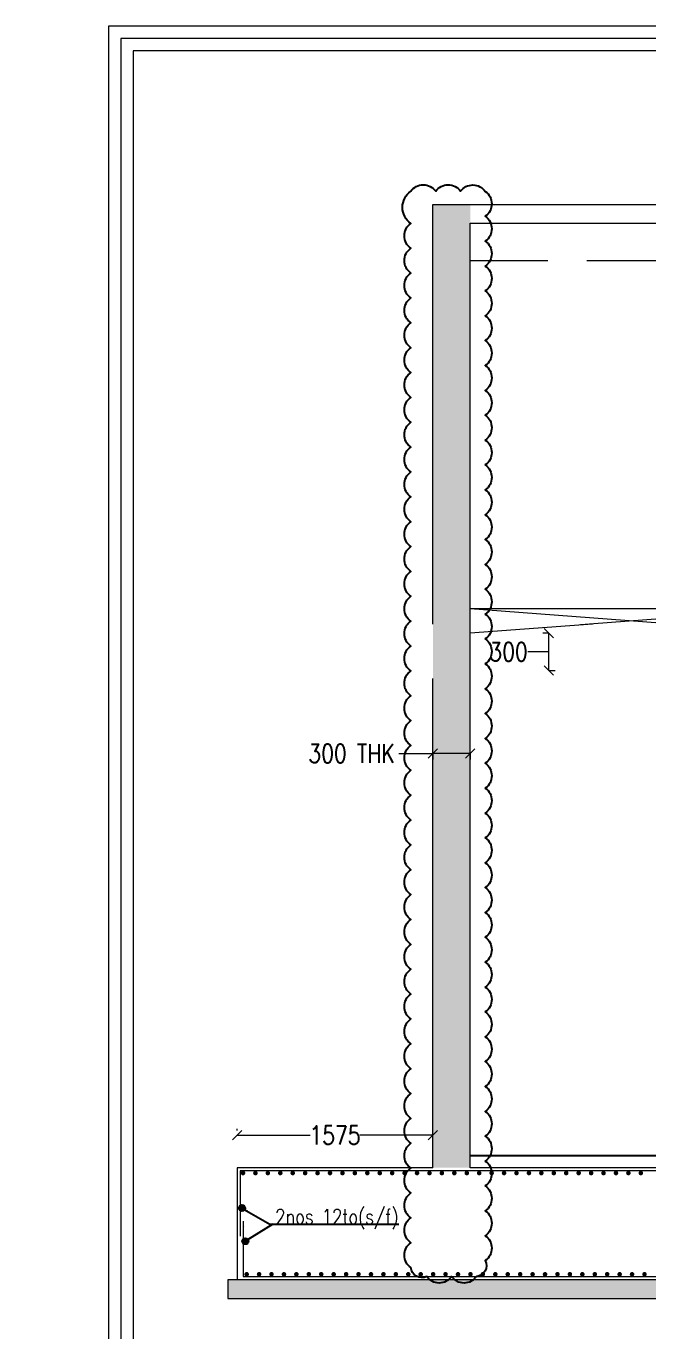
# Model space of a CAD drawing. Header units: millimetres. Extents: x -586673698 to -573385747, y -389867798 to -389752240.
# Drawn here: x -586585583 to -586580574, y -389845041 to -389834537 of the extents above; entities that cross this region are included whole.
import ezdxf
from ezdxf.enums import TextEntityAlignment as Align

# ---------------------------------------------------------------- set-up
doc = ezdxf.new("R2010")
doc.units = ezdxf.units.MM
doc.header["$LTSCALE"] = 100
doc.linetypes.add('( Hidden )', pattern=[0.375, 0.25, -0.125])
for name, color, linetype, lineweight in [('dim', 11, 'Continuous', 13), ('FOOTING', 6, 'Continuous', 13), ('REIN', 1, 'Continuous', 20), ('TBLK FRAME', 6, 'Continuous', 20)]:
    doc.layers.add(name, color=color, linetype=linetype, lineweight=lineweight)
for name, color, linetype in [('DT-PL-SHAFT', 230, 'Continuous'), ('Layer1', 7, 'Continuous'), ('text', 7, 'Continuous')]:
    doc.layers.add(name, color=color, linetype=linetype)
doc.styles.add('combine', font='romanc.shx', dxfattribs={"width": 0.8})
doc.styles.add('simplex-0.8', font='simplex.shx', dxfattribs={"width": 0.8})
doc.styles.add('TIMESNEWROMAN', font='times.ttf')
doc.dimstyles.new('75 ISO', dxfattribs={"dimtxt": 100, "dimasz": 75, "dimexe": 75, "dimexo": 0.7, "dimgap": 0.4, "dimtad": 0, "dimtoh": 1, "dimdec": 0, "dimdsep": 46, "dimtxsty": 'combine', "dimblk": 'OBLIQUE', "dimcen": 0, "dimclrd": 11, "dimclre": 2, "dimclrt": 4, "dimadec": 1, "dimazin": 2, "dimtfac": 1, "dimtdec": 0, "dimtmove": 2, "dimatfit": 3, "dimldrblk": 'OBLIQUE', "dimfxl": 0, "dimtolj": 1, "dimtzin": 0, "dimlwd": -1, "dimlwe": -1, "dimarcsym": 0})
doc.dimstyles.new('FOOTINF DIM', dxfattribs={"dimtxt": 250, "dimasz": 40, "dimexe": 50, "dimexo": 80, "dimgap": 35, "dimtad": 1, "dimtoh": 1, "dimdec": 0, "dimzin": 1, "dimdsep": 46, "dimtxsty": 'TIMESNEWROMAN', "dimblk": 'TICK', "dimcen": 2, "dimclrd": 7, "dimclre": 250, "dimclrt": 32, "dimadec": 1, "dimazin": 0, "dimtfac": 1, "dimtdec": 0, "dimtix": 1, "dimtmove": 1, "dimatfit": 3, "dimfxl": 0, "dimlwd": -1, "dimlwe": -1, "dimarcsym": 0})

# ---------------------------------------------------------------- blocks, each defined once
blk = doc.blocks.new('_Oblique')
at = {"color": 0, "linetype": 'ByBlock', "lineweight": -2}
blk.add_line((-0.5, -0.5), (0.5, 0.5), dxfattribs=at)
blk = doc.blocks.new('*D618')
at = {"layer": 'Defpoints', "color": 0, "transparency": 16777216}
for p in [(-586581378, -389839421), (-586581378, -389839421), (-586581378, -389839721)]:
    blk.add_point(p, dxfattribs=at)
at = {"layer": 'dim', "color": 2, "transparency": 16777216}
for p, q in [((-586581378, -389839421), (-586581428, -389839421)), ((-586581378, -389839721), (-586581328, -389839721))]:
    blk.add_line(p, q, dxfattribs=at)
at = {"layer": 'dim', "color": 11, "transparency": 16777216}
for p, q in [((-586581378, -389839721), (-586581378, -389839421)), ((-586581547, -389839571), (-586581548, -389839571)), ((-586581378, -389839571), (-586581547, -389839571))]:
    blk.add_line(p, q, dxfattribs=at)
at = {"layer": 'dim', "color": 11, "transparency": 16777216, "xscale": 75, "yscale": 75, "zscale": 75}
for p, rotation in [((-586581378, -389839421), 90), ((-586581378, -389839721), 270)]:
    blk.add_blockref('_Oblique', p, dxfattribs=dict(at, rotation=rotation))
at = {"layer": 'dim', "color": 4, "transparency": 16777216, "insert": (-586581703, -389839571), "char_height": 150, "attachment_point": 5, "style": 'simplex-0.8'}
blk.add_mtext('\\A1;300', dxfattribs=at)
blk = doc.blocks.new('*D621')
at = {"layer": 'Defpoints', "color": 0, "transparency": 16777216}
for p in [(-586582311, -389840331, 3), (-586582311, -389840388), (-586582011, -389840331, 3)]:
    blk.add_point(p, dxfattribs=at)
at = {"layer": 'dim', "color": 11, "transparency": 16777216}
for p in [(-586582585, -389840388), (-586582011, -389840388)]:
    blk.add_line(p, (-586582311, -389840388), dxfattribs=at)
at = {"layer": 'dim', "color": 2, "transparency": 16777216}
for p, q in [((-586582311, -389840387), (-586582311, -389840438)), ((-586582011, -389840387), (-586582011, -389840438))]:
    blk.add_line(p, q, dxfattribs=at)
at = {"layer": 'dim', "color": 11, "transparency": 16777216, "xscale": 75, "yscale": 75, "zscale": 75, "rotation": 180}
blk.add_blockref('_Oblique', (-586582311, -389840388), dxfattribs=at)
at = {"layer": 'dim', "color": 11, "transparency": 16777216, "xscale": 75, "yscale": 75, "zscale": 75}
blk.add_blockref('_Oblique', (-586582011, -389840388), dxfattribs=at)
at = {"layer": 'dim', "color": 4, "transparency": 16777216, "insert": (-586582966, -389840388), "char_height": 150, "attachment_point": 5, "style": 'simplex-0.8'}
blk.add_mtext('\\A1;300 THK', dxfattribs=at)
blk = doc.blocks.new('*D625')
at = {"layer": 'Defpoints', "color": 0, "transparency": 16777216}
for p in [(-586583886, -389843459), (-586583886, -389843721, 1284), (-586582311, -389843721, 1284)]:
    blk.add_point(p, dxfattribs=at)
at = {"layer": 'dim', "color": 2, "transparency": 16777216}
for p, q in [((-586583886, -389843421), (-586583886, -389843409)), ((-586582311, -389843421), (-586582311, -389843409))]:
    blk.add_line(p, q, dxfattribs=at)
at = {"layer": 'dim', "color": 11, "transparency": 16777216}
for p, q in [((-586583886, -389843459), (-586583299, -389843459)), ((-586582311, -389843459), (-586582898, -389843459))]:
    blk.add_line(p, q, dxfattribs=at)
at = {"layer": 'dim', "color": 11, "transparency": 16777216, "xscale": 75, "yscale": 75, "zscale": 75, "rotation": 180}
blk.add_blockref('_Oblique', (-586583886, -389843459), dxfattribs=at)
at = {"layer": 'dim', "color": 11, "transparency": 16777216, "xscale": 75, "yscale": 75, "zscale": 75}
blk.add_blockref('_Oblique', (-586582311, -389843459), dxfattribs=at)
at = {"layer": 'dim', "color": 4, "transparency": 16777216, "insert": (-586583099, -389843459), "char_height": 150, "attachment_point": 5, "style": 'simplex-0.8'}
blk.add_mtext('\\A1;1575', dxfattribs=at)
blk = doc.blocks.new('TICK')
at = {"color": 13, "const_width": 0.1}
for points in [[(-2.12, -2.12), (2.12, 2.12)], [(0, -3), (0, 3)], [(-3, 0), (3, 0)]]:
    blk.add_lwpolyline(points, dxfattribs=at)
blk = doc.blocks.new('*U537')
at = {"layer": 'REIN', "lineweight": 13, "const_width": 18.4}
blk.add_lwpolyline([(9, 0, -1), (-9, 0, -1)], format="xyb", close=True, dxfattribs=at)

msp = doc.modelspace()

# ---------------------------------------------------------------- hatches: boundary and pattern name
at = {"layer": 'dim', "lineweight": 5}
h = msp.add_hatch(dxfattribs=at)
h.set_pattern_fill('AR-CONC', color=8, angle=180)
h.set_pattern_definition([(50, (-587006494.23, -389844459.12), (182.18467, -15.939086), [19.05, -209.55]), (355, (-587006494.23, -389844459.12), (-35.24342, 191.056845), [15.24, -167.640584]), (100.451445, (-587006479.05, -389844460.45), (146.94125, 175.11775), [16.19001, -178.090245]), (46.1842, (-587006494.23, -389844408.32), (271.07904, -42.04233), [28.575, -314.325]), (96.63556, (-587006471.64, -389844411.83), (237.40413, 247.42612), [24.28502, -267.1356]), (351.18415, (-587006494.23, -389844408.32), (237.40413, 247.42612), [22.85997, -251.45973]), (21, (-587006468.83, -389844421.02), (151.61439, -102.2652), [19.05, -209.55]), (326, (-587006468.83, -389844421.02), (61.80203, 184.18797), [15.24, -167.64]), (71.451445, (-587006456.2, -389844429.54), (213.41642, 81.92277), [16.19001, -178.08994]), (37.5, (-587006494.23, -389844459.12), (3.088603, 84.555039), [0, -165.608, 0, -170.18, 0, -168.275]), (7.5, (-587006494.23, -389844459.12), (66.819663, 100.180575), [0, -97.028, 0, -161.798, 0, -64.135]), (327.5, (-587006550.875, -389844459.12), (135.590595, -5.728744), [0, -63.5, 0, -198.12, 0, -262.89]), (317.5, (-587006576.28, -389844459.12), (148.12918, 25.42649), [0, -82.55, 0, -131.572, 0, -186.69])])
h.paths.add_polyline_path([(-586572082.3, -389844621.4), (-586572082.3, -389844771.4), (-586583961.4, -389844771.4), (-586583961.4, -389844621.4)])
h.paths.add_polyline_path([(-586576937.4, -389844786.4), (-586576937.4, -389844605)])

# ---------------------------------------------------------------- linework, layer by layer
msp.add_line((-586582011.1, -389843621.4, -1271), (-586567049.7, -389843621.4, -1271))
at = {"layer": 'DT-PL-SHAFT', "color": 215, "lineweight": 15, "ltscale": 5, "true_color": 0xa953a0}
msp.add_line((-586582011, -389839721.4, -1268), (-586574711.1, -389839721.4, -1268), dxfattribs=at)
at = {"layer": 'DT-PL-SHAFT', "color": 3, "linetype": '( Hidden )', "lineweight": 15, "ltscale": 25, "elevation": -1283.3}
msp.add_lwpolyline([(-586582011, -389836421.5), (-586574711.1, -389836421.5)], dxfattribs=at)
at = {"layer": 'FOOTING', "color": 3, "linetype": 'Continuous', "lineweight": 9, "ltscale": 0.8}
for p, q in [((-586582011, -389839221.4, -1266.9), (-586576861.1, -389839221.4, -1269)), ((-586582011.2, -389839421.4, -1266.9), (-586574711.1, -389839421.4, -1269.9)), ((-586583886.3, -389843721.4, -1271), (-586583886.4, -389844621.4, -1283.3))]:
    msp.add_line(p, q, dxfattribs=at)
for points, elevation in [([(-586582311.2, -389835971.5), (-586574411.1, -389835971.5)], -1283.3), ([(-586582311.1, -389843721.4), (-586582311.1, -389835971.5)], -1286.3), ([(-586582011, -389836121.5), (-586574711.1, -389836121.5)], -1283.3), ([(-586582311.1, -389843721.4), (-586583886.3, -389843721.4)], -1283.3), ([(-586574711.1, -389843721.4), (-586582011.1, -389843721.4)], -1283.3), ([(-586574411.2, -389844621.4), (-586583886.4, -389844621.4)], -1283.3)]:
    msp.add_lwpolyline(points, dxfattribs=dict(at, elevation=elevation))
at = {"layer": 'FOOTING', "color": 3, "linetype": 'Continuous', "lineweight": 9, "ltscale": 0.8, "elevation": -1271}
msp.add_lwpolyline([(-586572082.3, -389844621.4), (-586583961.4, -389844621.4), (-586583961.4, -389844771.4), (-586572082.3, -389844771.4)], close=True, dxfattribs=at)
at = {"layer": 'REIN', "lineweight": 13}
for p, q in [((-586583861.3, -389843746.4, -1273.5), (-586583861.4, -389844196.4, -1286.3)), ((-586572290.3, -389843746.4, -1268.2), (-586583861.3, -389843746.4, -1273.5)), ((-586583861.3, -389844143.5, -1273.5), (-586583861.3, -389844271.7, -1271.7)), ((-586583836.4, -389844151.6, -1289.3), (-586583836.4, -389844596.4, -1283.6)), ((-586583827.1, -389844195.8, -1280.9), (-586583827.1, -389844195.8, -1280.9)), ((-586583836.4, -389844596.2, -1286.3), (-586572264.4, -389844596.4, -1290.7))]:
    msp.add_line(p, q, dxfattribs=at)
at = {"layer": 'REIN', "lineweight": 13, "const_width": 18.4}
for points, elevation in [([(-586583856.5, -389844045.2, 1), (-586583838.1, -389844045.2, 1)], -1281.1), ([(-586583829.4, -389844311.7, 1), (-586583811, -389844311.7, 1)], -1279.9)]:
    msp.add_lwpolyline(points, format="xyb", close=True, dxfattribs=dict(at, elevation=elevation))

# ---------------------------------------------------------------- block references
at = {"layer": 'Layer1', "color": 0, "linetype": 'ByBlock', "lineweight": -2, "extrusion": (0, 0, -1), "zscale": -1}
for p in [(586583839, -389843763.7, 1.3), (586583739, -389843763.7, 1.3), (586583639, -389843763.7, 1.3), (586583539, -389843763.7, 1.3), (586583439, -389843763.7, 1.3), (586583339, -389843763.7, 1.3), (586583239, -389843763.7, 1.3), (586583139, -389843763.7, 1.3), (586583039, -389843763.7, 1.3), (586582939, -389843763.7, 1.3), (586582839, -389843763.7, 1.3), (586582739, -389843763.7, 1.3), (586582639, -389843763.7, 1.3), (586582539, -389843763.7, 1.3), (586582439, -389843763.7, 1.3), (586582339, -389843763.7, 1.3), (586582239, -389843763.7, 1.3), (586582139, -389843763.7, 1.3), (586582039, -389843763.7, 1.3), (586581939, -389843763.7, 1.3), (586581839, -389843763.7, 1.3), (586581739, -389843763.7, 1.3), (586581639, -389843763.7, 1.3), (586581539, -389843763.7, 1.3), (586581439, -389843763.7, 1.3), (586581339, -389843763.7, 1.3), (586581239, -389843763.7, 1.3), (586581139, -389843763.7, 1.3), (586581039, -389843763.7, 1.3), (586580939, -389843763.7, 1.3), (586580839, -389843763.7, 1.3), (586580739, -389843763.7, 1.3), (586580639, -389843763.7, 1.3), (586583809.5, -389844577.6, 1.3), (586583709.5, -389844577.6, 1.3), (586583609.5, -389844577.6, 1.3), (586583509.5, -389844577.6, 1.3), (586583409.5, -389844577.6, 1.3), (586583309.5, -389844577.6, 1.3), (586583209.5, -389844577.6, 1.3), (586583109.5, -389844577.6, 1.3), (586583009.5, -389844577.6, 1.3), (586582909.5, -389844577.6, 1.3), (586582809.5, -389844577.6, 1.3), (586582709.5, -389844577.6, 1.3), (586582609.5, -389844577.6, 1.3), (586582509.5, -389844577.6, 1.3), (586582409.5, -389844577.6, 1.3), (586582309.5, -389844577.6, 1.3), (586582209.5, -389844577.6, 1.3), (586582109.5, -389844577.6, 1.3), (586582009.5, -389844577.6, 1.3), (586581909.5, -389844577.6, 1.3), (586581809.5, -389844577.6, 1.3), (586581709.5, -389844577.6, 1.3), (586581609.5, -389844577.6, 1.3), (586581509.5, -389844577.6, 1.3), (586581409.5, -389844577.6, 1.3), (586581309.5, -389844577.6, 1.3), (586581209.5, -389844577.6, 1.3), (586581109.5, -389844577.6, 1.3), (586581009.5, -389844577.6, 1.3), (586580909.5, -389844577.6, 1.3), (586580809.5, -389844577.6, 1.3), (586580709.5, -389844577.6, 1.3), (586580609.5, -389844577.6, 1.3)]:
    msp.add_blockref('*U537', p, dxfattribs=at)

# ---------------------------------------------------------------- texts
at = {"layer": 'text', "color": 4, "style": 'simplex-0.8', "width": 0.8}
msp.add_text('2nos 12to(s/f)', height=119.993, dxfattribs=at).set_placement((-586582588, -389844210.2, -1274.9), align=Align.BOTTOM_RIGHT)

# ---------------------------------------------------------------- dimensions: what is measured, and where the dimension line sits
at = {"layer": 'dim'}
dim = msp.add_linear_dim(base=(-586582311.2, -389840387.8, -1270.9), p1=(-586582011.2, -389840331.4, -1268), p2=(-586582311.2, -389840331.4, -1268), angle=180, text='<> THK', dimstyle='75 ISO', override={"dimtxt": 150, "dimexe": 50, "dimtxsty": 'simplex-0.8', "dimtmove": 1, "dimfxl": 0.7, "dimfxlon": 1}, dxfattribs=at)
dim.commit()
dim.dimension.update_dxf_attribs({"geometry": '*D621', "text_midpoint": (-586582965.6, -389840469.1, -1270.9), "dimtype": 160})
dim = msp.add_linear_dim(base=(-586583886.3, -389843458.7, -2567.6), p1=(-586582311.1, -389843721.4, -1283.3), p2=(-586583886.3, -389843721.4, -1283.3), angle=180, dimstyle='75 ISO', override={"dimtxt": 150, "dimexe": 50, "dimtxsty": 'simplex-0.8', "dimtmove": 1}, dxfattribs=at)
dim.commit()
dim.dimension.update_dxf_attribs({"geometry": '*D625', "text_midpoint": (-586583098.7, -389843458.7, -2567.6)})

# ---------------------------------------------------------------- leaders
at = {"color": 13, "lineweight": 5}
for points in [[(-586583847.3, -389844045.2, -1281.1), (-586583622.3, -389844174, -1281.1), (-586582586.5, -389844174, -1281.1)], [(-586583820.2, -389844311.7, -1279.9), (-586583595.2, -389844171.3, -1279.9)]]:
    msp.add_leader(points, dimstyle='FOOTINF DIM', override={"dimasz": 50, "dimtad": 0, "dimclrd": 11, "dimldrblk": 'Origin', "dimfxl": 100, "dimfxlon": 1, "dimarcsym": 1}, dxfattribs=at)

# ---------------------------------------------------------------- next in the draw order: texts
at = {"layer": 'DT-PL-SHAFT', "color": 140, "lineweight": 15, "insert": (-586577735.4, -389839566.8, -1264.9), "char_height": 217.15, "width": 15478.707, "attachment_point": 5, "bg_fill": 2}
msp.add_mtext('WL', dxfattribs=at)

# ---------------------------------------------------------------- next in the draw order: hatches: boundary and pattern name
at = {"layer": 'dim', "lineweight": 5}
h = msp.add_hatch(dxfattribs=at)
h.set_pattern_fill('AR-CONC', color=8, angle=90)
h.set_pattern_definition([(320, (-586581989.85, -389408885.01), (-15.939086, -182.18467), [19.05, -209.55]), (265, (-586581989.85, -389408885.01), (191.056845, 35.24342), [15.24, -167.640584]), (10.451445, (-586581991.18, -389408900.2), (175.11775, -146.94125), [16.19001, -178.090245]), (316.1842, (-586581939.05, -389408885.01), (-42.04233, -271.07904), [28.575, -314.325]), (6.63556, (-586581942.55, -389408907.6), (247.42612, -237.40413), [24.28502, -267.1356]), (261.18415, (-586581939.05, -389408885), (247.42612, -237.40413), [22.85997, -251.45973]), (291, (-586581951.75, -389408910.41), (-102.2652, -151.61439), [19.05, -209.55]), (236, (-586581951.75, -389408910.41), (184.18797, -61.80203), [15.24, -167.64]), (341.451445, (-586581960.27, -389408923.05), (81.92277, -213.41642), [16.19001, -178.08994]), (307.5, (-586581989.85, -389408885.014), (84.555039, -3.088603), [0, -165.608, 0, -170.18, 0, -168.275]), (277.5, (-586581989.85, -389408885.01), (100.180575, -66.819663), [0, -97.028, 0, -161.798, 0, -64.135]), (237.5, (-586581989.85, -389408828.37), (-5.728744, -135.590595), [0, -63.5, 0, -198.12, 0, -262.89]), (227.5, (-586581989.85, -389408802.97), (25.42649, -148.12918), [0, -82.55, 0, -131.572, 0, -186.69])])
h.paths.add_polyline_path([(-586582011.1, -389843721.4), (-586582311.1, -389843721.4), (-586582311.2, -389835971.5), (-586582011, -389835971.5)])
h.paths.add_polyline_path([(-586582146.1, -389842040.9), (-586582146.1, -389842040.9), (-586582306.7, -389842040.9), (-586582306.7, -389842040.9), (-586582226.4, -389842040.9)], flags=16)

# ---------------------------------------------------------------- next in the draw order: linework, layer by layer
at = {"color": 0, "elevation": -1271}
msp.add_lwpolyline([(-586582489, -389835866.1, -0.5205671), (-586582289, -389835866.1, -0.5205671), (-586582089, -389835866.1, -0.5205671), (-586581890.1, -389835867.2, -0.5205671), (-586581890.1, -389836067.2, -0.5205671), (-586581890.1, -389836267.2, -0.5205671), (-586581890.1, -389836467.2, -0.5205671), (-586581890.1, -389836667.2, -0.5205671), (-586581890.1, -389836867.2, -0.5205671), (-586581890.1, -389837067.2, -0.5205671), (-586581890.1, -389837267.2, -0.5205671), (-586581890.1, -389837467.2, -0.5205671), (-586581890.1, -389837667.2, -0.5205671), (-586581890.1, -389837867.2, -0.5205671), (-586581890.1, -389838067.2, -0.5205671), (-586581890.1, -389838267.2, -0.5205671), (-586581890.1, -389838467.2, -0.5205671), (-586581890.1, -389838667.2, -0.5205671), (-586581890.1, -389838867.2, -0.5205671), (-586581890.1, -389839067.2, -0.5205671), (-586581890.1, -389839267.2, -0.5205671), (-586581890.1, -389839467.2, -0.5205671), (-586581890.1, -389839667.2, -0.5205671), (-586581890.1, -389839867.2, -0.5205671), (-586581890.1, -389840067.2, -0.5205671), (-586581890.1, -389840267.2, -0.5205671), (-586581890.1, -389840467.2, -0.5205671), (-586581890.1, -389840667.2, -0.5205671), (-586581890.1, -389840867.2, -0.5205671), (-586581890.1, -389841067.2, -0.5205671), (-586581890.1, -389841267.2, -0.5205671), (-586581890.1, -389841467.2, -0.5205671), (-586581890.1, -389841667.2, -0.5205671), (-586581890.1, -389841867.2, -0.5205671), (-586581890.1, -389842067.2, -0.5205671), (-586581890.1, -389842267.2, -0.5205671), (-586581890.1, -389842467.2, -0.5205671), (-586581890.1, -389842667.2, -0.5205671), (-586581890.1, -389842867.2, -0.5205671), (-586581890.1, -389843067.2, -0.5205671), (-586581890.1, -389843267.2, -0.5205671), (-586581890.1, -389843467.2, -0.5205671), (-586581890.1, -389843667.2, -0.5205671), (-586581890.1, -389843867.2, -0.5205671), (-586581890.1, -389844067.2, -0.5205671), (-586581890.1, -389844267.2, -0.5205671), (-586581890.1, -389844467.2, -0.5205671), (-586581961.2, -389844596, -0.5205671), (-586582161.2, -389844596, -0.5205671), (-586582361.2, -389844596, -0.5205671), (-586582489, -389844523.8, -0.5205671), (-586582489, -389844323.8, -0.5205671), (-586582489, -389844123.8, -0.5205671), (-586582489, -389843923.8, -0.5205671), (-586582489, -389843723.8, -0.5205671), (-586582489, -389843523.8, -0.5205671), (-586582489, -389843323.8, -0.5205671), (-586582489, -389843123.8, -0.5205671), (-586582489, -389842923.8, -0.5205671), (-586582489, -389842723.8, -0.5205671), (-586582489, -389842523.8, -0.5205671), (-586582489, -389842323.8, -0.5205671), (-586582489, -389842123.8, -0.5205671), (-586582489, -389841923.8, -0.5205671), (-586582489, -389841723.8, -0.5205671), (-586582489, -389841523.8, -0.5205671), (-586582489, -389841323.8, -0.5205671), (-586582489, -389841123.8, -0.5205671), (-586582489, -389840923.8, -0.5205671), (-586582489, -389840723.8, -0.5205671), (-586582489, -389840523.8, -0.5205671), (-586582489, -389840323.8, -0.5205671), (-586582489, -389840123.8, -0.5205671), (-586582489, -389839923.8, -0.5205671), (-586582489, -389839723.8, -0.5205671), (-586582489, -389839523.8, -0.5205671), (-586582489, -389839323.8, -0.5205671), (-586582489, -389839123.8, -0.5205671), (-586582489, -389838923.8, -0.5205671), (-586582489, -389838723.8, -0.5205671), (-586582489, -389838523.8, -0.5205671), (-586582489, -389838323.8, -0.5205671), (-586582489, -389838123.8, -0.5205671), (-586582489, -389837923.8, -0.5205671), (-586582489, -389837723.8, -0.5205671), (-586582489, -389837523.8, -0.5205671), (-586582489, -389837323.8, -0.5205671), (-586582489, -389837123.8, -0.5205671), (-586582489, -389836923.8, -0.5205671), (-586582489, -389836723.8, -0.5205671), (-586582489, -389836523.8, -0.5205671), (-586582489, -389836323.8, -0.5205671), (-586582489, -389836123.8, -0.5205671)], format="xyb", close=True, dxfattribs=at)
at = {"layer": 'DT-PL-SHAFT', "color": 8, "lineweight": 0, "ltscale": 5}
for p, q in [((-586582011.4, -389839221.4, -1266.9), (-586579360.8, -389839421.4, -1269.9)), ((-586579361.1, -389839221.4, -1269.9), (-586582011.2, -389839421.4, -1266.9))]:
    msp.add_line(p, q, dxfattribs=at)
at = {"layer": 'FOOTING', "color": 3, "linetype": 'Continuous', "lineweight": 9, "ltscale": 0.8, "elevation": -1285.2}
msp.add_lwpolyline([(-586582011.1, -389843721.4), (-586582011, -389836121.5)], dxfattribs=at)
at = {"layer": 'TBLK FRAME', "lineweight": 20, "elevation": -1271}
for points in [[(-586584922, -389834537), (-586584922, -389866860.5), (-586539212.1, -389866860.5), (-586539212.1, -389834537)], [(-586584822, -389834637.1), (-586584822, -389866760.4), (-586539312.2, -389866760.4), (-586539312.2, -389834637.1)], [(-586584721.9, -389834737.2), (-586584721.9, -389866660.4), (-586539412.2, -389866660.4), (-586539412.2, -389834737.2)]]:
    msp.add_lwpolyline(points, close=True, dxfattribs=at)

# ---------------------------------------------------------------- next in the draw order: dimensions: what is measured, and where the dimension line sits
at = {"layer": 'dim'}
dim = msp.add_linear_dim(base=(-586581377.6, -389839421.4, -1268), p1=(-586581377.6, -389839721.4, -1268), p2=(-586581377.6, -389839421.4, -1268), angle=90, dimstyle='75 ISO', override={"dimtxt": 150, "dimexe": 50, "dimtxsty": 'simplex-0.8', "dimtmove": 1}, dxfattribs=at)
dim.commit()
dim.dimension.update_dxf_attribs({"geometry": '*D618', "text_midpoint": (-586581548.3, -389839571.4, -1268), "dimtype": 160})

doc.saveas('drawing.dxf')
